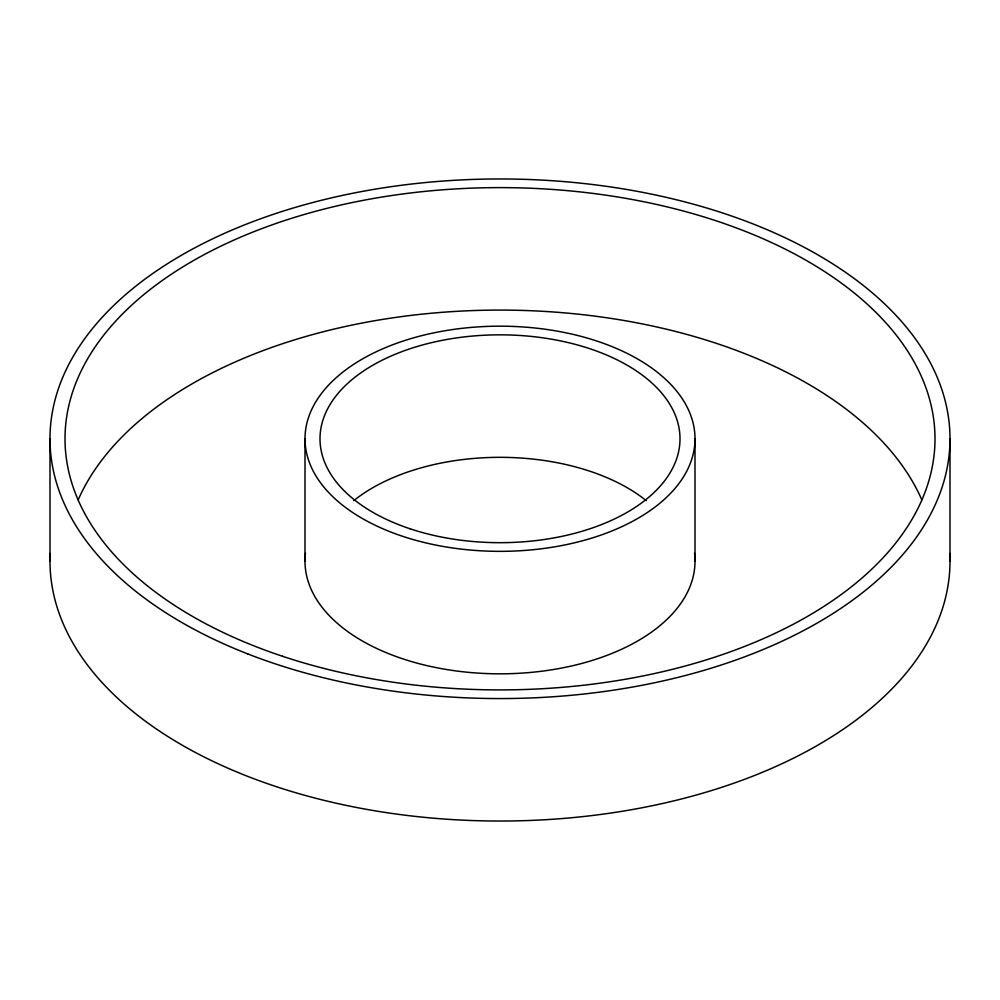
<?xml version="1.0" encoding="UTF-8"?>
<svg xmlns="http://www.w3.org/2000/svg" width="1000" height="1000" viewBox="0 0 1000 1000"><rect width="100%" height="100%" fill="white"/><g stroke="black" fill="none" stroke-linecap="round" stroke-linejoin="round"><path stroke-width="1.5" d="M950 438.762L950 561.237M695 438.762A195 112.587 0 0 1 402.5 536.263A195 112.587 0 0 1 402.5 341.262A195 112.587 0 0 1 695 438.762L695 561.237M305 438.762L305 561.237M50 438.762L50 561.237M949.8 553.513A450 259.8 0 0 1 500 821.038A450 259.8 0 0 1 50.2 553.513M78.213 499.8A435 251.15 0 0 1 500 310.087A435 251.15 0 0 1 921.787 499.8M694.5 553.2A195 112.587 0 0 1 500 673.825A195 112.587 0 0 1 305.5 553.2M353.738 500.675A180 103.925 0 0 1 646.263 500.675M247.775 653.925A450 259.8 0 0 0 948.85 457.3A450 259.8 0 0 0 303.375 205.075A450 259.8 0 0 0 247.775 653.925M282.5 656.263A435 251.15 0 0 0 935 438.762A435 251.15 0 0 0 282.5 221.262A435 251.15 0 0 0 282.5 656.263M410 528.763A180 103.925 0 0 0 680 438.762A180 103.925 0 0 0 410 348.762A180 103.925 0 0 0 410 528.763"/></g></svg>
